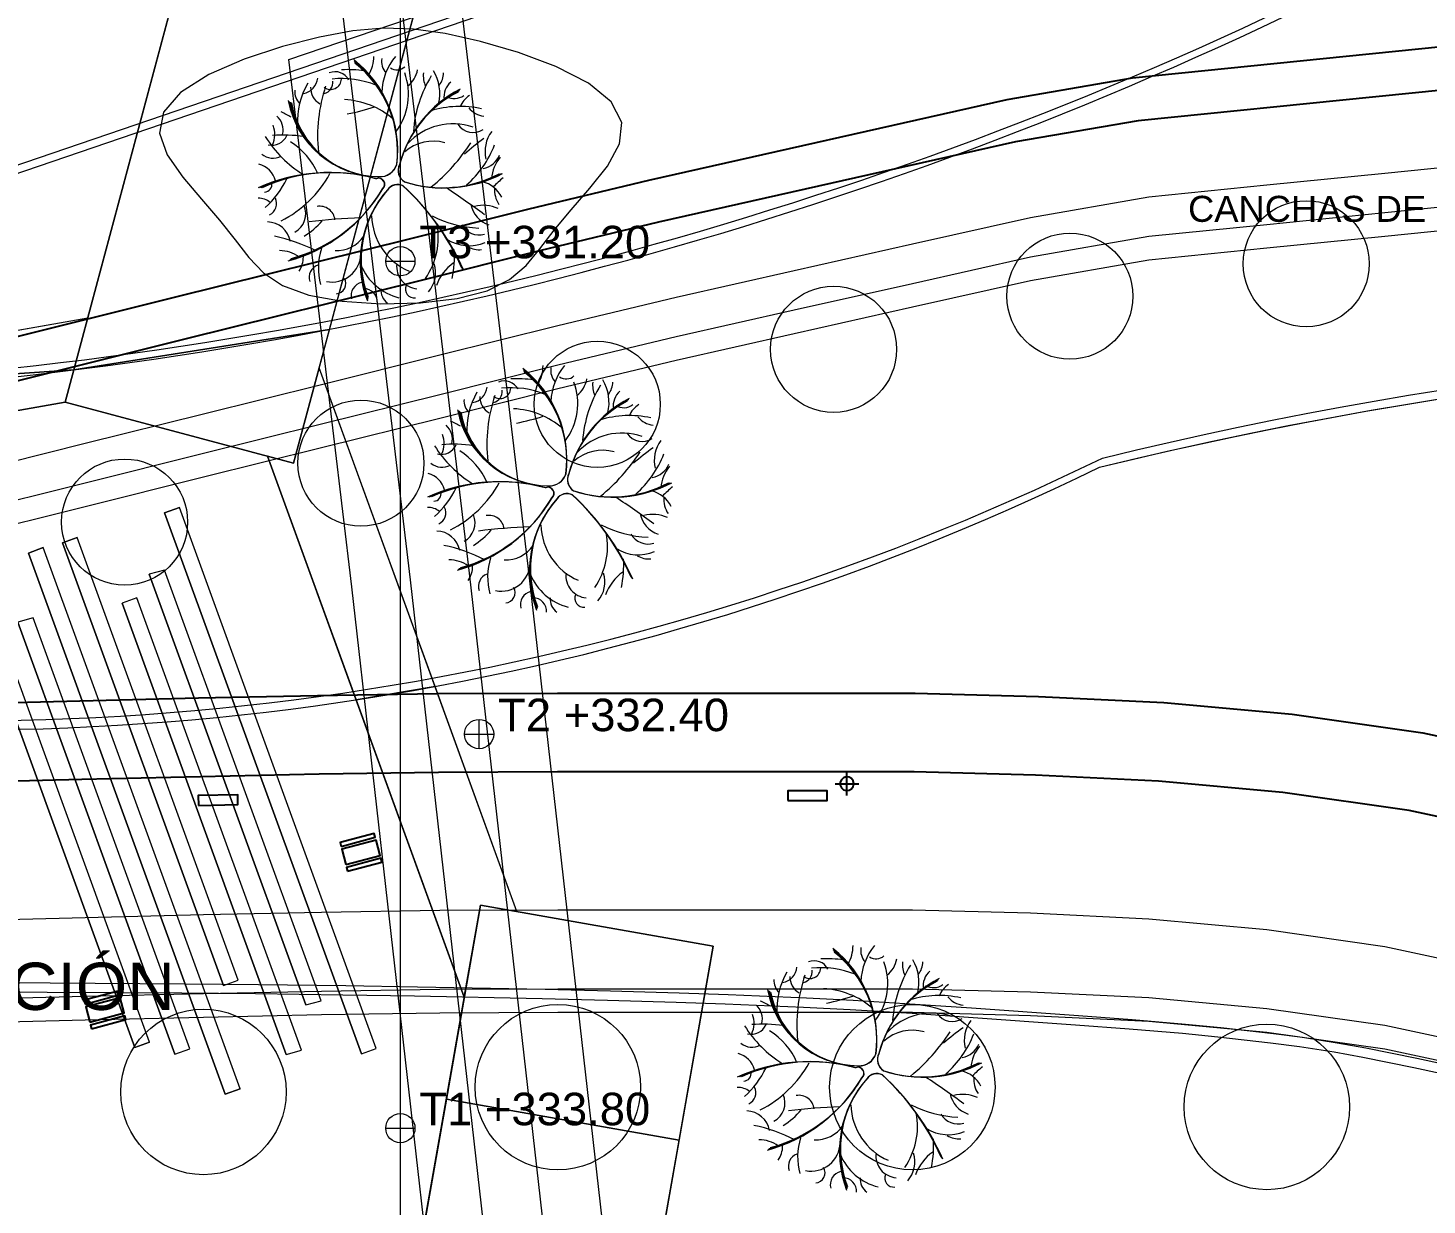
# Model space of a CAD drawing. Header units: metres. Extents: x -1097 to 1588, y -673 to 884.
# Drawn here: x 581.1 to 652.1, y 268.1 to 327.8 of the extents above; entities that cross this region are included whole.
import ezdxf

# ---------------------------------------------------------------- set-up
doc = ezdxf.new("R2010")
doc.units = ezdxf.units.M
doc.layers.get('0').update_dxf_attribs({"lineweight": 0, "plot": 0})
for name, color, linetype, lineweight, plot in [('ARBOLES_PROY', 3, 'Continuous', 0, False), ('CORTE-TEXTO', 7, 'Continuous', 0, False), ('CORTES', 1, 'Continuous', 0, False), ('COTAS', 7, 'Continuous', 0, False), ('CRECIDA_Q100', 5, 'Continuous', 0, False), ('CRECIDA_Q2', 150, 'Continuous', 0, False), ('Espacios relajacion', 32, 'Continuous', 0, False), ('EXT. caminos', 252, 'Continuous', 0, False), ('EXTENSIONES', 252, 'Continuous', 0, False), ('HATCHS', 7, 'Continuous', 0, False), ('PROY-TEXTO', 7, 'Continuous', 0, False), ('Solado', 7, 'Continuous', 0, False), ('SUDS-HUMEDAL', 5, 'Continuous', 0, False), ('SUDS-JARDIN_LLUVIA', 4, 'Continuous', 0, False), ('SUDS-PASARELA', 30, 'Continuous', 0, False), ('TERRAZAS-GAVIONES', 8, 'Continuous', 0, False), ('TERRENO', 188, 'Continuous', 0, False), ('TEXTO', 7, 'Continuous', 0, False), ('VEGETACION', 85, 'Continuous', 0, False), ('VISTA LEJOS', 7, 'Continuous', 0, False)]:
    doc.layers.add(name, color=color, linetype=linetype, lineweight=lineweight, plot=plot)
doc.styles.add('ARIAL', font='arial.ttf')

# ---------------------------------------------------------------- blocks, each defined once
blk = doc.blocks.new('LUMINARIA')
for points in [[(-0.6, 0), (0.6, 0)], [(0.35, 0), (0.32, 0.142), (0.234, 0.26), (0.108, 0.333), (-0.037, 0.348), (-0.175, 0.303), (-0.283, 0.206), (-0.342, 0.073), (-0.342, -0.073), (-0.283, -0.206), (-0.175, -0.303), (-0.037, -0.348), (0.108, -0.333), (0.234, -0.26), (0.32, -0.142), (0.35, 0)], [(0, -0.6), (0, 0.6)]]:
    blk.add_lwpolyline(points)
blk = doc.blocks.new('BANCO')
blk.add_lwpolyline([(-1, -0.25), (1, -0.25), (1, 0.25), (-1, 0.25), (-1, -0.25)])
blk = doc.blocks.new('MESA_PICNIC')
for points in [[(-0.9, 0.55), (0.9, 0.55), (0.9, 0.75), (-0.9, 0.75), (-0.9, 0.55)], [(-0.9, -0.4), (0.9, -0.4), (0.9, 0.4), (-0.9, 0.4), (-0.9, -0.4)], [(-0.9, -0.75), (0.9, -0.75), (0.9, -0.55), (-0.9, -0.55), (-0.9, -0.75)]]:
    blk.add_lwpolyline(points)

msp = doc.modelspace()

# ---------------------------------------------------------------- linework, layer by layer
at = {"layer": ''}
for points in [[(498.069, 333.94), (504.575, 321.431), (509.062, 318.904), (515.238, 315.212), (521.091, 311.375), (526.391, 308.61), (531.018, 307.066), (536.097, 307.02), (542.069, 306.884), (553.931, 306.884), (559.25, 307.005), (564.589, 308.214), (570.526, 309.692), (576.526, 311.186), (588.526, 314.175), (600.526, 317.163), (606.55, 318.664), (612.618, 320.123), (630.81, 324.213), (637.172, 325.315), (661.388, 327.756)], [(661.609, 325.567), (637.471, 323.134), (631.239, 322.054), (613.116, 317.98), (607.073, 316.527), (601.058, 315.029), (589.058, 312.04), (577.058, 309.052), (571.058, 307.557), (565.098, 306.073), (559.52, 304.811), (553.956, 304.684), (542.044, 304.684), (536.062, 304.82), (530.651, 304.869), (525.529, 306.578), (519.976, 309.475), (514.071, 313.348), (507.958, 317.001), (502.925, 319.835), (496.602, 331.994)], [(577.708, 293.538), (583.728, 293.692), (589.756, 293.836), (595.8, 293.96), (601.892, 294.057), (607.979, 294.08), (626.143, 294.08), (632.409, 293.917), (638.773, 293.609), (645.281, 293.007), (651.928, 292.062), (659.043, 290.538)], [(657.936, 286.684), (651.227, 288.121), (644.815, 289.033), (638.492, 289.618), (632.26, 289.919), (626.091, 290.08), (607.987, 290.08), (601.931, 290.057), (595.873, 289.961), (589.844, 289.837), (583.827, 289.693), (577.814, 289.54)]]:
    msp.add_lwpolyline(points, dxfattribs=at)
at = {"layer": 'ARBOLES_PROY'}
for centre, radius in [((646, 315.873), 3.2), ((634, 314.228), 3.2), ((622, 311.531), 3.2), ((610, 308.739), 3.2), ((598, 305.75), 3.2), ((586, 302.761), 3.2), ((590, 273.839), 4.2), ((608, 274.08), 4.2), ((626, 274.08), 4.2), ((644, 273.078), 4.2)]:
    msp.add_circle(centre, radius, dxfattribs=at)
at = {"layer": 'CORTES'}
msp.add_lwpolyline([(600, 175), (600, 470)], dxfattribs=at)
at = {"layer": 'COTAS'}
for points in [[(600, 315.257), (600, 316.743)], [(599.258, 316), (600.742, 316)], [(604, 291.257), (604, 292.743)], [(603.258, 292), (604.742, 292)], [(600, 271.257), (600, 272.743)], [(599.258, 272), (600.742, 272)]]:
    msp.add_lwpolyline(points, dxfattribs=at)
for centre in [(600, 316), (604, 292), (600, 272)]:
    msp.add_circle(centre, 0.743, dxfattribs=at)
at = {"layer": 'CRECIDA_Q100'}
msp.add_lwpolyline([(578, 282.542), (584, 282.695), (590, 282.839), (596, 282.962), (602, 283.057), (608, 283.08), (614, 283.08), (620, 283.08), (626, 283.08), (632, 282.923), (638, 282.633), (644, 282.078), (650, 281.226), (656, 279.94)], dxfattribs=at)
at = {"layer": 'CRECIDA_Q2'}
msp.add_lwpolyline([(578, 305.267), (584, 306.761), (590, 308.256), (596, 309.75), (602, 311.244), (608, 312.739), (614, 314.182), (620, 315.531), (626, 316.879), (632, 318.228), (638, 319.268), (644, 319.873), (650, 320.477), (656, 321.082)], dxfattribs=at)
at = {"layer": 'Espacios relajacion'}
for points in [[(588.784, 303.503), (588.032, 303.229), (598.027, 275.768), (598.779, 276.042)], [(583.592, 301.981), (582.84, 301.707), (591.017, 279.242), (591.769, 279.515)], [(581.864, 301.464), (581.113, 301.19), (591.108, 273.729), (591.859, 274.003)], [(588.025, 300.326), (587.249, 300.118), (595.204, 278.263), (595.98, 278.471)], [(586.624, 298.912), (585.872, 298.639), (594.206, 275.743), (594.981, 275.951)], [(581.348, 297.896), (580.572, 297.688), (588.553, 275.759), (589.305, 276.032)], [(579.947, 296.482), (579.195, 296.208), (586.514, 276.098), (587.266, 276.372)]]:
    msp.add_lwpolyline(points, close=True, dxfattribs=at)
at = {"layer": 'EXT. caminos'}
for points in [[(584.129, 313.118), (547.641, 306.684)], [(605.918, 283.002), (595.876, 310.593)], [(582.987, 308.855), (541.513, 301.542)], [(603.248, 278.643), (593.253, 306.104)], [(598.779, 276.042), (588.784, 303.503)], [(598.027, 275.768), (588.032, 303.229)], [(591.769, 279.515), (583.592, 301.981)], [(591.859, 274.003), (581.864, 301.464)], [(591.017, 279.242), (582.84, 301.707)], [(591.108, 273.729), (581.113, 301.19)], [(595.204, 278.263), (587.249, 300.118)], [(595.98, 278.471), (588.025, 300.326)], [(594.206, 275.743), (585.872, 298.639)], [(594.981, 275.951), (586.624, 298.912)], [(588.553, 275.759), (580.572, 297.688)], [(589.305, 276.032), (581.348, 297.896)], [(587.266, 276.372), (579.947, 296.482)], [(586.514, 276.098), (579.195, 296.208)]]:
    msp.add_lwpolyline(points, dxfattribs=at)
at = {"layer": 'EXTENSIONES'}
for points in [[(598.516, 366.81), (610.107, 363.704), (594.578, 305.749), (582.987, 308.855)], [(604.074, 283.327), (615.891, 281.243), (610.682, 251.699), (598.864, 253.783)]]:
    msp.add_lwpolyline(points, close=True, dxfattribs=at)
for points in [[(588.032, 303.229), (588.784, 303.503)], [(582.84, 301.707), (583.592, 301.981)], [(581.113, 301.19), (581.864, 301.464)], [(588.025, 300.326), (587.249, 300.118)], [(586.624, 298.912), (585.872, 298.639)], [(581.348, 297.896), (580.572, 297.688)], [(591.017, 279.242), (591.769, 279.515)], [(595.204, 278.263), (595.98, 278.471)], [(587.266, 276.372), (586.514, 276.098)], [(588.553, 275.759), (589.305, 276.032)], [(594.206, 275.743), (594.981, 275.951)], [(598.027, 275.768), (598.779, 276.042)], [(591.859, 274.003), (591.108, 273.729)], [(614.155, 271.395), (602.337, 273.479)]]:
    msp.add_lwpolyline(points, dxfattribs=at)
at = {"layer": 'HATCHS', "color": 251}
for points in [[(609.061, 359.8), (595.103, 354.072), (583.424, 310.487), (596.398, 312.543)], [(596.398, 312.543), (583.424, 310.487), (582.987, 308.855), (594.578, 305.749)], [(614.155, 271.395), (602.337, 273.479), (600.601, 263.631), (612.419, 261.547)]]:
    msp.add_lwpolyline(points, close=True, dxfattribs=at)
at = {"layer": 'Solado'}
for points in [[(584.129, 313.118), (560.389, 308.932), (583.424, 310.487)], [(582.987, 308.855), (583.424, 310.487), (560.389, 308.932), (547.641, 306.684), (541.513, 301.542)], [(595.876, 310.593), (594.578, 305.749), (593.253, 306.104), (597.753, 293.739), (601.763, 294.418)], [(601.763, 294.418), (597.753, 293.739), (603.248, 278.643), (604.074, 283.327), (605.918, 283.002)], [(615.891, 281.243), (604.074, 283.327), (602.337, 273.479), (614.155, 271.395)]]:
    msp.add_lwpolyline(points, close=True, dxfattribs=at)
at = {"layer": 'SUDS-HUMEDAL'}
msp.add_lwpolyline([(610.52, 320.831), (611.135, 321.954), (611.242, 323.048), (610.711, 324.084), (609.547, 325.036), (607.898, 325.879), (605.993, 326.592), (604.066, 327.155), (602.276, 327.554), (600.66, 327.78), (599.143, 327.825), (597.591, 327.689), (595.891, 327.376), (594.02, 326.893), (592.078, 326.253), (590.27, 325.473), (588.839, 324.572), (587.981, 323.575), (587.777, 322.506), (588.162, 321.394), (588.949, 320.268), (589.902, 319.156), (590.82, 318.087), (591.607, 317.09), (592.303, 316.189), (593.048, 315.409), (594.02, 314.769), (595.348, 314.286), (597.048, 313.972), (599.011, 313.837), (601.032, 313.882), (602.885, 314.107), (604.405, 314.507), (605.545, 315.07), (606.382, 315.782), (607.081, 316.626), (607.81, 317.578), (608.666, 318.614), (609.621, 319.708), (610.52, 320.831)], close=True, dxfattribs=at)
at = {"layer": 'SUDS-JARDIN_LLUVIA'}
msp.add_lwpolyline([(594.345, 326.234), (603.055, 329.206), (606.47, 300.52), (611.471, 256.508), (602.529, 255.492), (597.53, 299.48), (594.345, 326.234)], close=True, dxfattribs=at)
at = {"layer": 'SUDS-PASARELA'}
msp.add_lwpolyline([(600.51, 299.827), (595.511, 341.823), (598.489, 342.177), (603.49, 300.173), (608.49, 256.169), (605.51, 255.831), (600.51, 299.827)], close=True, dxfattribs=at)
at = {"layer": 'TERRAZAS-GAVIONES'}
for points in [[(578, 303.267), (584, 304.761), (590, 306.256), (596, 307.75), (602, 309.244), (608, 310.739), (614, 312.182), (620, 313.531), (626, 314.879), (632, 316.228), (638, 317.268), (644, 317.873), (650, 318.477), (656, 319.082)], [(578, 302.067), (584, 303.561), (590, 305.056), (596, 306.55), (602, 308.044), (608, 309.539), (614, 310.982), (620, 312.331), (626, 313.679), (632, 315.028), (638, 316.068), (644, 316.673), (650, 317.277), (656, 317.882)], [(578, 278.542), (584, 278.695), (590, 278.839), (596, 278.962), (602, 279.057), (608, 279.08), (614, 279.08), (620, 279.08), (626, 279.08), (632, 278.923), (638, 278.633), (644, 278.078), (650, 277.226), (656, 275.94)], [(578, 277.342), (584, 277.495), (590, 277.639), (596, 277.762), (602, 277.857), (608, 277.88), (614, 277.88), (620, 277.88), (626, 277.88), (632, 277.723), (638, 277.433), (644, 276.878), (650, 276.026), (656, 274.74)]]:
    msp.add_lwpolyline(points, dxfattribs=at)
at = {"layer": 'TERRENO'}
for points in [[(556.565, 308.929, 0.197971), (699.318, 366.303, -2.596357)], [(556.565, 293.929, 0.155054), (635.507, 305.544, -0.151165), (758.244, 298.239)]]:
    msp.add_lwpolyline(points, format="xyb", dxfattribs=at)
msp.add_lwpolyline([(652.797, 274.776), (651.462, 275.069), (648.87, 275.587), (647.421, 275.851), (645.664, 276.125), (644.186, 276.317), (641.507, 276.619), (639.712, 276.797), (637.005, 277.028), (634.288, 277.234), (628.844, 277.623), (625.984, 277.815), (622.844, 278.002), (620.473, 278.122), (616.499, 278.295), (614.012, 278.386), (610.527, 278.487), (607.206, 278.564), (600.726, 278.693), (597.087, 278.756), (592.652, 278.813), (588.898, 278.847), (582.072, 278.89), (577.484, 278.909)], dxfattribs=at)
at = {"layer": 'TEXTO', "color": 141}
msp.add_lwpolyline([(546.734, 308.929), (1267.067, 554.761)], dxfattribs=at)
at = {"layer": 'VEGETACION'}
for centre, radius, start, end in [((594.003, 321.635), 5.862, -7.01261, 51.76086), ((594.06, 321.621), 5.803, -7.01261, 51.76086), ((594.116, 321.606), 5.745, -7.01261, 51.76086), ((596.784, 326.4), 1.869, -30.31086, -0.13685), ((599.88, 326.141), 0.839, 169.67781, -136.28872), ((602.053, 324.476), 3, 140.20303, 178.19473), ((596.685, 324.844), 0.775, 26.98899, 112.35361), ((597.303, 319.153), 6.571, 82.33941, 92.54677), ((594.172, 321.592), 5.686, -7.01261, 51.76086), ((599.826, 326.296), 0.58, -125.06785, -46.75849), ((597.284, 324.475), 3.133, -37.03996, 20.27839), ((599.522, 325.975), 1.382, -52.21385, -10.74588), ((606.901, 322.122), 6.258, 148.36683, 175.73086), ((602.518, 325.431), 1.353, 174.4694, -156.12237), ((599.828, 324.527), 2.176, -14.12065, 31.52713), ((601.154, 325.574), 1.04, -37.87568, -0.69377), ((595.491, 324.609), 0.855, 175.5863, -134.2924), ((598.623, 323.114), 3.845, 149.94734, -176.82535), ((594.933, 325.384), 0.878, -80.57325, -5.45985), ((596.38, 324.812), 0.939, 178.87088, -119.62745), ((603.657, 322.38), 7.859, 161.42441, -173.90455), ((596.463, 325.269), 0.548, -126.83758, -2.22247), ((596.017, 325.067), 0.561, -77.85985, 7.89186), ((597.007, 320.517), 4.754, 68.3223, 95.67587), ((605.729, 319.376), 5.967, 117.23254, 165.08268), ((605.791, 319.368), 6.027, 117.23254, 165.08268), ((603.146, 324.37), 0.93, 129.13352, -169.79062), ((598.959, 325.023), 4.73, -169.39915, -90.61113), ((598.966, 324.975), 4.683, -169.39915, -90.61113), ((598.973, 324.926), 4.635, -169.39915, -90.61113), ((598.98, 324.878), 4.588, -169.39915, -90.61113), ((596.963, 320.116), 4.093, 49.1819, 87.28655), ((605.606, 319.392), 5.846, 117.23254, 165.08268), ((605.668, 319.384), 5.906, 117.23254, 165.08268), ((602.737, 325.067), 0.81, -119.40791, -53.77718), ((604.154, 323.396), 1.206, 122.42615, 158.39057), ((593.117, 322.666), 0.931, -14.60648, 49.15979), ((591.452, 318.063), 6.054, 60.2465, 65.67795), ((595.118, 334.591), 11.329, -78.88119, -71.62327), ((603.026, 318.863), 4.996, 77.26203, 107.34819), ((604.352, 324.493), 1.128, -141.31419, -95.81178), ((592.377, 322.448), 1.251, -25.45632, 21.23769), ((602.665, 319.852), 3.119, 70.80163, 137.40588), ((603.693, 323.462), 0.922, -146.51659, -56.55935), ((605.994, 321.573), 1.693, 143.15964, -166.58772), ((598.257, 325.52), 6.03, -148.02706, -121.83538), ((593.481, 322.715), 0.827, -103.47011, -23.89102), ((594.073, 315.049), 7.353, 81.86691, 94.41278), ((592.516, 319.03), 3.584, 23.33462, 57.91194), ((601.675, 319.907), 2.189, 74.31841, 131.55014), ((595.6, 327.138), 9.484, -50.96163, -32.70067), ((612.698, 310.555), 14.413, 125.94383, 130.94741), ((600.003, 323.741), 5.12, -49.01403, -20.95397), ((593.529, 322.112), 0.88, -130.29884, -61.78587), ((603.994, 321.826), 1.134, -79.471, -22.67378), ((606.471, 320.092), 1.835, 139.45159, 176.95737), ((596.423, 311.622), 8.881, 74.72725, 114.24073), ((592.539, 319.804), 1.149, 14.16374, 76.17617), ((596.456, 311.707), 8.792, 74.72725, 114.24073), ((596.488, 311.793), 8.703, 74.72725, 114.24073), ((596.52, 311.879), 8.615, 74.72725, 114.24073), ((591.288, 323.283), 5.869, -63.07438, -28.86719), ((598.958, 321.199), 0.907, -93.13221, -17.97388), ((598.965, 321.189), 0.898, -93.13221, -17.97388), ((598.972, 321.179), 0.889, -93.13221, -17.97388), ((598.979, 321.169), 0.88, -93.13221, -17.97388), ((600.548, 320.602), 0.66, 153.41984, -121.27123), ((600.557, 320.606), 0.667, 153.41984, -121.27123), ((600.567, 320.61), 0.674, 153.41984, -121.27123), ((600.576, 320.615), 0.681, 153.41984, -121.27123), ((602.134, 325.929), 6.199, -108.13167, -62.2585), ((602.16, 325.988), 6.263, -108.13167, -62.2585), ((602.186, 326.047), 6.327, -108.13167, -62.2585), ((602.212, 326.106), 6.391, -108.13167, -62.2585), ((593.088, 319.901), 0.39, -87.47941, 11.74599), ((589.95, 322.263), 4.762, -47.90984, -25.81356), ((598.89, 319.905), 0.311, -49.80286, 114.20931), ((598.898, 319.908), 0.308, -49.80286, 114.20931), ((598.905, 319.911), 0.305, -49.80286, 114.20931), ((598.913, 319.914), 0.302, -49.80286, 114.20931), ((599.871, 319.248), 0.64, 64.15715, 144.97171), ((599.868, 319.258), 0.634, 64.15715, 144.97171), ((599.866, 319.267), 0.627, 64.15715, 144.97171), ((599.864, 319.276), 0.621, 64.15715, 144.97171), ((591.667, 310.625), 12.511, 23.86454, 47.40587), ((591.585, 310.526), 12.64, 23.86454, 47.40587), ((591.503, 310.428), 12.769, 23.86454, 47.40587), ((591.421, 310.329), 12.898, 23.86454, 47.40587), ((567.957, 268.615), 61.595, 53.87007, 56.06767), ((603.802, 318.564), 1.513, 26.97872, 76.13005), ((612.263, 312.065), 10.79, 130.7293, 134.41442), ((606.087, 319.615), 1.306, 175.41939, -146.01117), ((592.787, 318.201), 0.997, 52.25184, 90.5793), ((593.11, 318.92), 0.61, -65.70951, 27.14006), ((592.235, 323.691), 7.95, -74.86791, -30.40238), ((592.309, 323.656), 7.87, -74.86791, -30.40238), ((592.383, 323.621), 7.791, -74.86791, -30.40238), ((592.457, 323.586), 7.711, -74.86791, -30.40238), ((603.467, 315.959), 5.509, 138.41245, -158.97879), ((603.429, 316.001), 5.454, 138.41245, -158.97879), ((603.391, 316.043), 5.399, 138.41245, -158.97879), ((603.352, 316.086), 5.344, 138.41245, -158.97879), ((594.129, 318.416), 1.069, -61.51977, 22.95033), ((595.907, 318.013), 0.78, 6.63564, 100.13385), ((601.693, 318.386), 3.15, -178.6401, -113.40996), ((604.208, 323.352), 5.671, -117.27146, -92.28607), ((604.93, 319.145), 1.374, -169.09926, -108.54581), ((604.22, 317.056), 1.784, 65.24594, 104.85446), ((593.219, 316.777), 1.222, 10.88374, 88.48923), ((593.14, 320.493), 3.781, -58.5365, -40.24403), ((598.942, 289.642), 28.581, 91.89585, 97.18239), ((598.204, 317.224), 3.722, -34.2307, 10.37313), ((604.001, 318.382), 1.045, -148.92217, -74.86876), ((591.9, 309.049), 8.396, 63.11546, 78.20425), ((596.771, 318.187), 1.651, -93.06078, -33.79545), ((603.493, 318.881), 2.092, -122.25906, -66.98973), ((593.863, 314.803), 1.735, 55.05214, 89.71285), ((593.771, 316.219), 1.306, -33.66519, 0.2761), ((599.04, 315.668), 3.202, 162.29182, -164.58266), ((596.531, 316.411), 1.466, -101.26434, -1.15026), ((596.774, 316.304), 5.974, -11.32784, 2.75208), ((604.006, 317.664), 1.081, -121.91184, -83.51776), ((596.03, 315.187), 0.66, 109.77659, -161.16161), ((600.634, 316.91), 2.858, -157.33263, -104.24202), ((600.928, 315.72), 1.115, 172.80158, -94.34358), ((600.37, 315.406), 1.423, -42.05543, 18.62735), ((604.042, 313.984), 2.347, 124.73116, 160.55197), ((596.72, 314.86), 0.513, -86.06631, 31.73431), ((598.174, 314.262), 0.675, 102.03316, -164.99288), ((600.717, 314.592), 0.456, 157.63517, -83.3031), ((598.141, 313.912), 0.696, -2.81364, 89.85899), ((599.833, 314.536), 0.818, 174.9157, -126.47299), ((602.598, 305.945), 5.862, -7.01261, 51.76086), ((602.654, 305.93), 5.803, -7.01261, 51.76086), ((605.379, 310.71), 1.869, -30.31086, -0.13685), ((608.475, 310.451), 0.839, 169.67781, -136.28872), ((610.647, 308.786), 3, 140.20303, 178.19473), ((605.28, 309.154), 0.775, 26.98899, 112.35361), ((605.897, 303.463), 6.571, 82.33941, 92.54677), ((602.71, 305.916), 5.745, -7.01261, 51.76086), ((602.767, 305.901), 5.686, -7.01261, 51.76086), ((608.42, 310.606), 0.58, -125.06785, -46.75849), ((605.879, 308.785), 3.133, -37.03996, 20.27839), ((608.117, 310.285), 1.382, -52.21385, -10.74588), ((611.113, 309.741), 1.353, 174.4694, -156.12237), ((608.422, 308.837), 2.176, -14.12065, 31.52713), ((609.748, 309.884), 1.04, -37.87568, -0.69377), ((607.218, 307.424), 3.845, 149.94734, -176.82535), ((603.527, 309.694), 0.878, -80.57325, -5.45985), ((604.975, 309.122), 0.939, 178.87088, -119.62745), ((612.252, 306.69), 7.859, 161.42441, -173.90455), ((605.058, 309.579), 0.548, -126.83758, -2.22247), ((604.611, 309.377), 0.561, -77.85985, 7.89186), ((605.601, 304.827), 4.754, 68.3223, 95.67587), ((614.386, 303.678), 6.027, 117.23254, 165.08268), ((615.496, 306.432), 6.258, 148.36683, 175.73086), ((611.74, 308.68), 0.93, 129.13352, -169.79062), ((607.554, 309.333), 4.73, -169.39915, -90.61113), ((607.561, 309.285), 4.683, -169.39915, -90.61113), ((607.567, 309.236), 4.635, -169.39915, -90.61113), ((607.574, 309.188), 4.588, -169.39915, -90.61113), ((604.086, 308.919), 0.855, 175.5863, -134.2924), ((605.558, 304.426), 4.093, 49.1819, 87.28655), ((614.201, 303.702), 5.846, 117.23254, 165.08268), ((614.262, 303.694), 5.906, 117.23254, 165.08268), ((614.324, 303.686), 5.967, 117.23254, 165.08268), ((611.332, 309.377), 0.81, -119.40791, -53.77718), ((612.749, 307.706), 1.206, 122.42615, 158.39057), ((601.712, 306.976), 0.931, -14.60648, 49.15979), ((600.046, 302.373), 6.054, 60.2465, 65.67795), ((603.713, 318.901), 11.329, -78.88119, -71.62327), ((611.621, 303.172), 4.996, 77.26203, 107.34819), ((612.946, 308.803), 1.128, -141.31419, -95.81178), ((600.972, 306.758), 1.251, -25.45632, 21.23769), ((611.259, 304.162), 3.119, 70.80163, 137.40588), ((612.287, 307.772), 0.922, -146.51659, -56.55935), ((606.852, 309.83), 6.03, -148.02706, -121.83538), ((602.075, 307.025), 0.827, -103.47011, -23.89102), ((602.667, 299.359), 7.353, 81.86691, 94.41278), ((601.11, 303.34), 3.584, 23.33462, 57.91194), ((610.269, 304.217), 2.189, 74.31841, 131.55014), ((604.194, 311.448), 9.484, -50.96163, -32.70067), ((621.292, 294.865), 14.413, 125.94383, 130.94741), ((608.598, 308.051), 5.12, -49.01403, -20.95397), ((614.589, 305.883), 1.693, 143.15964, -166.58772), ((602.124, 306.422), 0.88, -130.29884, -61.78587), ((612.588, 306.136), 1.134, -79.471, -22.67378), ((615.066, 304.402), 1.835, 139.45159, 176.95737), ((605.018, 295.932), 8.881, 74.72725, 114.24073), ((601.134, 304.114), 1.149, 14.16374, 76.17617), ((605.05, 296.017), 8.792, 74.72725, 114.24073), ((605.082, 296.103), 8.703, 74.72725, 114.24073), ((605.114, 296.189), 8.615, 74.72725, 114.24073), ((607.553, 305.509), 0.907, -93.13221, -17.97388), ((607.56, 305.499), 0.898, -93.13221, -17.97388), ((607.567, 305.489), 0.889, -93.13221, -17.97388), ((607.573, 305.479), 0.88, -93.13221, -17.97388), ((609.143, 304.912), 0.66, 153.41984, -121.27123), ((609.152, 304.916), 0.667, 153.41984, -121.27123), ((609.161, 304.92), 0.674, 153.41984, -121.27123), ((609.171, 304.925), 0.681, 153.41984, -121.27123), ((601.683, 304.211), 0.39, -87.47941, 11.74599), ((598.545, 306.573), 4.762, -47.90984, -25.81356), ((599.882, 307.593), 5.869, -63.07438, -28.86719), ((607.485, 304.215), 0.311, -49.80286, 114.20931), ((607.492, 304.218), 0.308, -49.80286, 114.20931), ((607.5, 304.221), 0.305, -49.80286, 114.20931), ((607.507, 304.224), 0.302, -49.80286, 114.20931), ((608.465, 303.558), 0.64, 64.15715, 144.97171), ((608.463, 303.567), 0.634, 64.15715, 144.97171), ((608.461, 303.577), 0.627, 64.15715, 144.97171), ((608.458, 303.586), 0.621, 64.15715, 144.97171), ((600.262, 294.935), 12.511, 23.86454, 47.40587), ((600.18, 294.836), 12.64, 23.86454, 47.40587), ((600.097, 294.738), 12.769, 23.86454, 47.40587), ((600.015, 294.639), 12.898, 23.86454, 47.40587), ((610.729, 310.239), 6.199, -108.13167, -62.2585), ((610.755, 310.298), 6.263, -108.13167, -62.2585), ((610.78, 310.357), 6.327, -108.13167, -62.2585), ((610.806, 310.416), 6.391, -108.13167, -62.2585), ((612.396, 302.874), 1.513, 26.97872, 76.13005), ((620.858, 296.375), 10.79, 130.7293, 134.41442), ((601.382, 302.511), 0.997, 52.25184, 90.5793), ((601.705, 303.23), 0.61, -65.70951, 27.14006), ((600.829, 308), 7.95, -74.86791, -30.40238), ((600.903, 307.965), 7.87, -74.86791, -30.40238), ((600.978, 307.93), 7.791, -74.86791, -30.40238), ((601.052, 307.895), 7.711, -74.86791, -30.40238), ((612.062, 300.269), 5.509, 138.41245, -158.97879), ((612.023, 300.311), 5.454, 138.41245, -158.97879), ((611.985, 300.353), 5.399, 138.41245, -158.97879), ((611.947, 300.396), 5.344, 138.41245, -158.97879), ((576.551, 252.924), 61.595, 53.87007, 56.06767), ((614.681, 303.925), 1.306, 175.41939, -146.01117), ((602.724, 302.726), 1.069, -61.51977, 22.95033), ((604.502, 302.323), 0.78, 6.63564, 100.13385), ((613.525, 303.455), 1.374, -169.09926, -108.54581), ((612.815, 301.366), 1.784, 65.24594, 104.85446), ((601.814, 301.087), 1.222, 10.88374, 88.48923), ((601.734, 304.803), 3.781, -58.5365, -40.24403), ((607.536, 273.952), 28.581, 91.89585, 97.18239), ((610.288, 302.696), 3.15, -178.6401, -113.40996), ((606.798, 301.534), 3.722, -34.2307, 10.37313), ((612.803, 307.662), 5.671, -117.27146, -92.28607), ((612.596, 302.692), 1.045, -148.92217, -74.86876), ((600.495, 293.359), 8.396, 63.11546, 78.20425), ((605.365, 302.496), 1.651, -93.06078, -33.79545), ((612.087, 303.191), 2.092, -122.25906, -66.98973), ((602.458, 299.113), 1.735, 55.05214, 89.71285), ((602.365, 300.529), 1.306, -33.66519, 0.2761), ((607.634, 299.978), 3.202, 162.29182, -164.58266), ((605.125, 300.721), 1.466, -101.26434, -1.15026), ((605.368, 300.613), 5.974, -11.32784, 2.75208), ((612.601, 301.974), 1.081, -121.91184, -83.51776), ((604.624, 299.497), 0.66, 109.77659, -161.16161), ((609.229, 301.22), 2.858, -157.33263, -104.24202), ((609.522, 300.03), 1.115, 172.80158, -94.34358), ((608.965, 299.715), 1.423, -42.05543, 18.62735), ((612.636, 298.293), 2.347, 124.73116, 160.55197), ((605.315, 299.17), 0.513, -86.06631, 31.73431), ((606.768, 298.572), 0.675, 102.03316, -164.99288), ((606.735, 298.222), 0.696, -2.81364, 89.85899), ((608.428, 298.846), 0.818, 174.9157, -126.47299), ((609.312, 298.901), 0.456, 157.63517, -83.3031), ((618.338, 276.51), 5.862, -7.01261, 51.76086), ((618.394, 276.496), 5.803, -7.01261, 51.76086), ((618.45, 276.481), 5.745, -7.01261, 51.76086), ((618.507, 276.467), 5.686, -7.01261, 51.76086), ((621.119, 281.275), 1.869, -30.31086, -0.13685), ((624.215, 281.016), 0.839, 169.67781, -136.28872), ((626.387, 279.351), 3, 140.20303, 178.19473), ((624.16, 281.171), 0.58, -125.06785, -46.75849), ((622.958, 277.989), 3.845, 149.94734, -176.82535), ((619.267, 280.259), 0.878, -80.57325, -5.45985), ((620.798, 280.145), 0.548, -126.83758, -2.22247), ((620.351, 279.942), 0.561, -77.85985, 7.89186), ((621.02, 279.719), 0.775, 26.98899, 112.35361), ((621.341, 275.392), 4.754, 68.3223, 95.67587), ((621.637, 274.028), 6.571, 82.33941, 92.54677), ((621.618, 279.35), 3.133, -37.03996, 20.27839), ((623.856, 280.85), 1.382, -52.21385, -10.74588), ((631.236, 276.998), 6.258, 148.36683, 175.73086), ((626.853, 280.306), 1.353, 174.4694, -156.12237), ((624.162, 279.403), 2.176, -14.12065, 31.52713), ((625.488, 280.449), 1.04, -37.87568, -0.69377), ((627.48, 279.245), 0.93, 129.13352, -169.79062), ((619.826, 279.484), 0.855, 175.5863, -134.2924), ((620.714, 279.688), 0.939, 178.87088, -119.62745), ((627.992, 277.255), 7.859, 161.42441, -173.90455), ((629.941, 274.268), 5.846, 117.23254, 165.08268), ((630.002, 274.259), 5.906, 117.23254, 165.08268), ((630.064, 274.251), 5.967, 117.23254, 165.08268), ((630.125, 274.243), 6.027, 117.23254, 165.08268), ((627.071, 279.942), 0.81, -119.40791, -53.77718), ((628.488, 278.271), 1.206, 122.42615, 158.39057), ((623.294, 279.898), 4.73, -169.39915, -90.61113), ((623.3, 279.85), 4.683, -169.39915, -90.61113), ((623.307, 279.802), 4.635, -169.39915, -90.61113), ((623.314, 279.753), 4.588, -169.39915, -90.61113), ((621.297, 274.991), 4.093, 49.1819, 87.28655), ((619.452, 289.467), 11.329, -78.88119, -71.62327), ((627.361, 273.738), 4.996, 77.26203, 107.34819), ((628.686, 279.368), 1.128, -141.31419, -95.81178), ((616.712, 277.323), 1.251, -25.45632, 21.23769), ((617.452, 277.542), 0.931, -14.60648, 49.15979), ((615.786, 272.938), 6.054, 60.2465, 65.67795), ((626.999, 274.727), 3.119, 70.80163, 137.40588), ((628.027, 278.337), 0.922, -146.51659, -56.55935), ((622.591, 280.395), 6.03, -148.02706, -121.83538), ((617.815, 277.59), 0.827, -103.47011, -23.89102), ((618.407, 269.924), 7.353, 81.86691, 94.41278), ((637.032, 265.43), 14.413, 125.94383, 130.94741), ((630.329, 276.448), 1.693, 143.15964, -166.58772), ((616.85, 273.905), 3.584, 23.33462, 57.91194), ((626.009, 274.782), 2.189, 74.31841, 131.55014), ((619.934, 282.013), 9.484, -50.96163, -32.70067), ((624.338, 278.616), 5.12, -49.01403, -20.95397), ((616.873, 274.679), 1.149, 14.16374, 76.17617), ((617.863, 276.987), 0.88, -130.29884, -61.78587), ((623.293, 276.074), 0.907, -93.13221, -17.97388), ((623.3, 276.064), 0.898, -93.13221, -17.97388), ((623.306, 276.054), 0.889, -93.13221, -17.97388), ((623.313, 276.044), 0.88, -93.13221, -17.97388), ((624.882, 275.477), 0.66, 153.41984, -121.27123), ((624.892, 275.481), 0.667, 153.41984, -121.27123), ((624.901, 275.485), 0.674, 153.41984, -121.27123), ((624.911, 275.49), 0.681, 153.41984, -121.27123), ((628.328, 276.701), 1.134, -79.471, -22.67378), ((630.805, 274.967), 1.835, 139.45159, 176.95737), ((620.758, 266.497), 8.881, 74.72725, 114.24073), ((620.79, 266.583), 8.792, 74.72725, 114.24073), ((620.822, 266.668), 8.703, 74.72725, 114.24073), ((620.854, 266.754), 8.615, 74.72725, 114.24073), ((614.284, 277.138), 4.762, -47.90984, -25.81356), ((615.622, 278.158), 5.869, -63.07438, -28.86719), ((623.225, 274.78), 0.311, -49.80286, 114.20931), ((623.232, 274.783), 0.308, -49.80286, 114.20931), ((623.24, 274.786), 0.305, -49.80286, 114.20931), ((623.247, 274.789), 0.302, -49.80286, 114.20931), ((626.469, 280.804), 6.199, -108.13167, -62.2585), ((626.494, 280.863), 6.263, -108.13167, -62.2585), ((626.52, 280.922), 6.327, -108.13167, -62.2585), ((626.546, 280.981), 6.391, -108.13167, -62.2585), ((636.597, 266.94), 10.79, 130.7293, 134.41442), ((617.423, 274.776), 0.39, -87.47941, 11.74599), ((616.569, 278.566), 7.95, -74.86791, -30.40238), ((616.643, 278.531), 7.87, -74.86791, -30.40238), ((616.717, 278.496), 7.791, -74.86791, -30.40238), ((616.791, 278.461), 7.711, -74.86791, -30.40238), ((627.802, 270.834), 5.509, 138.41245, -158.97879), ((627.763, 270.876), 5.454, 138.41245, -158.97879), ((627.725, 270.918), 5.399, 138.41245, -158.97879), ((627.687, 270.961), 5.344, 138.41245, -158.97879), ((624.205, 274.123), 0.64, 64.15715, 144.97171), ((624.203, 274.133), 0.634, 64.15715, 144.97171), ((624.201, 274.142), 0.627, 64.15715, 144.97171), ((624.198, 274.151), 0.621, 64.15715, 144.97171), ((616.001, 265.5), 12.511, 23.86454, 47.40587), ((615.919, 265.402), 12.64, 23.86454, 47.40587), ((615.837, 265.303), 12.769, 23.86454, 47.40587), ((615.755, 265.204), 12.898, 23.86454, 47.40587), ((592.291, 223.49), 61.595, 53.87007, 56.06767), ((628.136, 273.439), 1.513, 26.97872, 76.13005), ((630.421, 274.491), 1.306, 175.41939, -146.01117), ((617.122, 273.076), 0.997, 52.25184, 90.5793), ((617.444, 273.795), 0.61, -65.70951, 27.14006), ((618.463, 273.291), 1.069, -61.51977, 22.95033), ((620.242, 272.888), 0.78, 6.63564, 100.13385), ((629.264, 274.02), 1.374, -169.09926, -108.54581), ((628.555, 271.932), 1.784, 65.24594, 104.85446), ((617.554, 271.652), 1.222, 10.88374, 88.48923), ((617.474, 275.368), 3.781, -58.5365, -40.24403), ((623.276, 244.517), 28.581, 91.89585, 97.18239), ((626.028, 273.261), 3.15, -178.6401, -113.40996), ((628.543, 278.227), 5.671, -117.27146, -92.28607), ((616.235, 263.924), 8.396, 63.11546, 78.20425), ((621.105, 273.062), 1.651, -93.06078, -33.79545), ((622.538, 272.099), 3.722, -34.2307, 10.37313), ((628.336, 273.257), 1.045, -148.92217, -74.86876), ((618.198, 269.678), 1.735, 55.05214, 89.71285), ((623.374, 270.544), 3.202, 162.29182, -164.58266), ((627.827, 273.756), 2.092, -122.25906, -66.98973), ((621.108, 271.179), 5.974, -11.32784, 2.75208), ((628.34, 272.54), 1.081, -121.91184, -83.51776), ((618.105, 271.094), 1.306, -33.66519, 0.2761), ((620.364, 270.062), 0.66, 109.77659, -161.16161), ((620.865, 271.286), 1.466, -101.26434, -1.15026), ((624.968, 271.785), 2.858, -157.33263, -104.24202), ((625.262, 270.596), 1.115, 172.80158, -94.34358), ((624.705, 270.281), 1.423, -42.05543, 18.62735), ((628.376, 268.859), 2.347, 124.73116, 160.55197), ((621.055, 269.735), 0.513, -86.06631, 31.73431), ((622.508, 269.137), 0.675, 102.03316, -164.99288), ((622.475, 268.788), 0.696, -2.81364, 89.85899), ((624.167, 269.411), 0.818, 174.9157, -126.47299), ((625.051, 269.467), 0.456, 157.63517, -83.3031)]:
    msp.add_arc(centre, radius, start, end, dxfattribs=at)
at = {"layer": 'VISTA LEJOS'}
for points in [[(546.885, 309.399), (1267.218, 555.231)], [(546.734, 308.929), (1267.067, 554.761)], [(652.948, 275.246), (651.613, 275.539), (649.021, 276.057), (647.572, 276.321), (645.815, 276.595), (644.336, 276.787), (641.658, 277.089), (639.863, 277.267), (637.155, 277.497), (634.439, 277.704), (628.995, 278.092), (626.134, 278.284), (622.995, 278.472), (620.624, 278.592), (616.649, 278.764), (614.163, 278.856), (610.678, 278.956), (607.356, 279.033), (600.876, 279.163), (597.238, 279.225), (592.803, 279.283), (589.049, 279.316), (582.223, 279.36), (577.634, 279.379)], [(652.797, 274.776), (651.462, 275.069), (648.87, 275.587), (647.421, 275.851), (645.664, 276.125), (644.186, 276.317), (641.507, 276.619), (639.712, 276.797), (637.005, 277.028), (634.288, 277.234), (628.844, 277.623), (625.984, 277.815), (622.844, 278.002), (620.473, 278.122), (616.499, 278.295), (614.012, 278.386), (610.527, 278.487), (607.206, 278.564), (600.726, 278.693), (597.087, 278.756), (592.652, 278.813), (588.898, 278.847), (582.072, 278.89), (577.484, 278.909)]]:
    msp.add_lwpolyline(points, dxfattribs=at)
for points in [[(556.716, 309.399, 0.197971), (699.469, 366.772, -2.596357)], [(556.565, 308.929, 0.197971), (699.318, 366.303, -2.596357)], [(556.716, 294.398, 0.155054), (635.658, 306.014, -0.135847), (746.581, 302.748, -0.098306)], [(556.565, 293.929, 0.155054), (635.507, 305.544, -0.135847), (746.43, 302.278, -0.098306)]]:
    msp.add_lwpolyline(points, format="xyb", dxfattribs=at)

# ---------------------------------------------------------------- block references
at = {"layer": ''}
for name, p in [('LUMINARIA', (622.678, 289.48)), ('BANCO', (620.678, 288.88))]:
    msp.add_blockref(name, p, dxfattribs=at)
for name, p, rotation in [('BANCO', (590.745, 288.656), 1.172402472310385), ('MESA_PICNIC', (598, 286), 15), ('MESA_PICNIC', (585, 278), 15)]:
    msp.add_blockref(name, p, dxfattribs=dict(at, rotation=rotation))

# ---------------------------------------------------------------- texts
at = {"layer": 'CORTE-TEXTO', "style": 'ARIAL'}
msp.add_text('RELAJACIÓN', height=2.4, dxfattribs=at).set_placement((567.5, 278))
at = {"layer": 'COTAS', "style": 'ARIAL'}
for s, p in [('T3 +331.20', (600.965, 316.149)), ('T2 +332.40', (604.965, 292.149)), ('T1 +333.80', (600.965, 272.149))]:
    msp.add_text(s, height=1.65, dxfattribs=at).set_placement(p)
at = {"layer": 'PROY-TEXTO', "style": 'ARIAL'}
for s, height, p in [('CANCHAS DE CÉSPED NATURAL (T2 inundable)', 1.32, (640, 318)), ('RELAJACIÓN', 2.4, (567.5, 278))]:
    msp.add_text(s, height=height, dxfattribs=at).set_placement(p)

doc.saveas('drawing.dxf')
